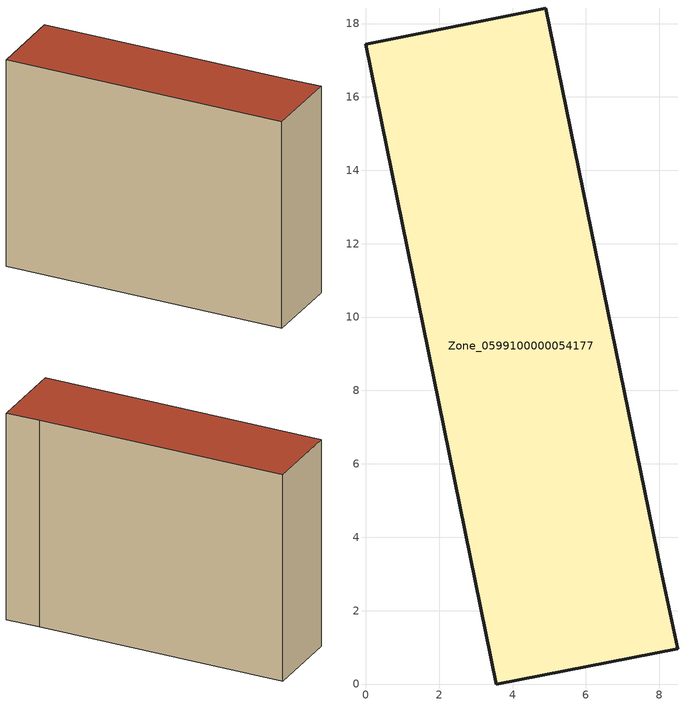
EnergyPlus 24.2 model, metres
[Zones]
Zone_0599100000054177
 floor ground (C_G): 3.56,0 0,17.43 4.9,18.42 8.05,3.06 8.5,0.96 z0
 wall outside (C_F): 3.56,0 8.5,0.96 8.05,3.06 4.9,18.42 0,17.43 3.56,0 z0:13.43
 roof outside (C_R): 0,17.43 3.56,0 8.5,0.96 8.05,3.06 4.9,18.42 z13.43
[BUILDING]
Pand.0599100000054177: North Axis=0; Terrain=City; Loads Convergence Tolerance Value=0.04; Temperature Convergence Tolerance Value=0.4; Solar Distribution=FullExterior; Maximum Number of Warmup Days=25; Minimum Number of Warmup Days=1
[Site:Location]
Rotterdam.The.Hague.AP_ZH_NLD Design_Conditions: Latitude=51.96; Longitude=4.45; Time Zone=1; Elevation=-4.5
[SITE:GROUNDTEMPERATURE:BUILDINGSURFACE]
18, 18, 18, 18, 18, 18, 18, 18, 18, 18, 18, 18
[MATERIAL] Thermal Absorptance=0.9; Solar Absorptance=0.7; Visible Absorptance=0.7
Name | Roughness | Thickness | Conductivity | Density | Specific Heat
G.TI.1946 | MediumSmooth | 0.15 | 1 | 540 | 1210
F.TI.1946 | Rough | 0.3 | 0.857143 | 1920 | 840
R.TI.1946 | MediumRough | 0.2 | 0.1 | 1500 | 1000
[CONSTRUCTION]
C_G: G.TI.1946
C_F: F.TI.1946
C_R: R.TI.1946
[ZONE]
Zone_0599100000054177: Type=1; Multiplier=1; Ceiling Height=Autocalculate; Volume=Autocalculate; Floor Area=autocalculate; Part of Total Floor Area=Yes
[ZONEINFILTRATION:DESIGNFLOWRATE]
Infil_Zone_0599100000054177: Zone or ZoneList or Space or SpaceList=Zone_0599100000054177; Schedule=AlwaysOn; Design Flow Rate Calculation Method=Flow/Area; Flow Rate per Floor Area=0.003; Constant Term Coefficient=1; Temperature Term Coefficient=0; Velocity Term Coefficient=0; Velocity Squared Term Coefficient=0
[HVACTEMPLATE:ZONE:IDEALLOADSAIRSYSTEM]
Zone_0599100000054177: Maximum Heating Supply Air Temperature=50; Minimum Cooling Supply Air Temperature=13; Maximum Heating Supply Air Humidity Ratio=0.0156; Minimum Cooling Supply Air Humidity Ratio=0.0077; Heating Limit=NoLimit; Cooling Limit=NoLimit; Dehumidification Control Type=ConstantSensibleHeatRatio; Cooling Sensible Heat Ratio=0.7; Dehumidification Setpoint=60; Humidification Control Type=None; Humidification Setpoint=30; Outdoor Air Method=None; Outdoor Air Flow Rate per Person=0.00944; Outdoor Air Flow Rate per Zone Floor Area=0; Outdoor Air Flow Rate per Zone=0; Demand Controlled Ventilation Type=None; Outdoor Air Economizer Type=NoEconomizer; Heat Recovery Type=None; Sensible Heat Recovery Effectiveness=0.7; Latent Heat Recovery Effectiveness=0.65
[ZONECONTROL:THERMOSTAT]
ThermostatControl_Zone_0599100000054177: Zone or ZoneList=Zone_0599100000054177; Control Type Schedule=DualSetpointControlType; Control 1=Thermostat_Zone_0599100000054177; Temperature Difference Between Cutout And Setpoint=0
[THERMOSTATSETPOINT:DUALSETPOINT]
Thermostat_Zone_0599100000054177: Heating Setpoint Temperature Schedule=HeatingSetpoint_Zone_0599100000054177; Cooling Setpoint Temperature Schedule=CoolingSetpoint_Zone_0599100000054177
[SCHEDULE:COMPACT]
HeatingSetpoint_Zone_0599100000054177: Through: 12/31, For: AllDays, Until: 24:00, 21
CoolingSetpoint_Zone_0599100000054177: Through: 12/31, For: AllDays, Until: 24:00, 24
DualSetpointControlType: Through: 12/31, For: AllDays, Until: 24:00, 4
AlwaysOn: Through: 12/31, For: AllDays, Until: 24:00, 1
